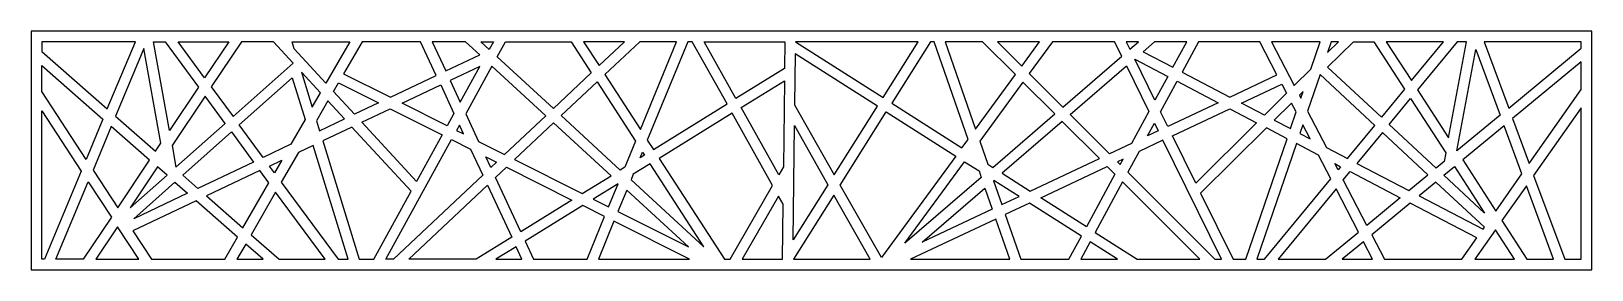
# Model space of a CAD drawing. Header units: millimetres. Extents: x 62 to 706, y 71 to 170.
import ezdxf

# ---------------------------------------------------------------- set-up
doc = ezdxf.new("R2010")
doc.units = ezdxf.units.MM
doc.layers.add('DEFAULT', color=1, linetype='Continuous')

msp = doc.modelspace()

# ---------------------------------------------------------------- linework, layer by layer
at = {"layer": 'DEFAULT'}
for points in [[(61.89, 71.36), (706.27, 71.36), (706.27, 169.96), (61.89, 169.96)], [(104.9, 165.63), (66.23, 165.63), (66.23, 161.52), (93.29, 137.81)], [(115.46, 123.73), (108.45, 162.87), (96.74, 134.8), (113.22, 120.37)], [(112.36, 165.63), (117.14, 165.63), (130.92, 146.87), (118.94, 128.93)], [(143.45, 165.63), (133.49, 150.71), (122.52, 165.63)], [(161.9, 165.63), (148.67, 165.63), (136.22, 146.99), (145.23, 134.72), (170.03, 156.79)], [(169.61, 165.63), (193.48, 165.63), (183.61, 148.43), (170.53, 162.65)], [(222.63, 165.63), (198.48, 165.63), (190.89, 152.4), (210.21, 142.69), (229.13, 151.67)], [(241.15, 165.63), (227.41, 165.63), (233.05, 153.52), (247.07, 160.17)], [(252.75, 165.63), (251.01, 162.45), (247.55, 165.63)], [(284.8, 165.63), (293.15, 152.72), (277.55, 138.01), (254.29, 159.42), (257.7, 165.63)], [(289.97, 165.63), (296.36, 155.74), (306.84, 165.63)], [(313.16, 165.63), (298.75, 152.04), (313.43, 129.33), (328.34, 165.63)], [(318.78, 121.05), (349.19, 139.89), (334.78, 165.63), (333.03, 165.63), (316.29, 124.9)], [(373.04, 165.63), (372.92, 154.59), (352.88, 142.17), (339.75, 165.63)], [(377.51, 165.63), (413.61, 142.61), (428.1, 165.63)], [(417.26, 140.28), (446.2, 121.83), (448.71, 125.26), (434.68, 165.63), (433.22, 165.63)], [(468.3, 152.03), (454.74, 165.63), (439.27, 165.63), (451.82, 129.51)], [(470.89, 155.57), (478.25, 165.63), (460.86, 165.63)], [(487.83, 138.6), (512.17, 159.61), (509.22, 165.63), (483.63, 165.63), (473.99, 152.47)], [(514.05, 165.63), (515.56, 162.54), (519.14, 165.63)], [(525.77, 165.63), (520.99, 161.5), (533.29, 155.07), (539.01, 165.63)], [(537.14, 153.06), (556.87, 142.75), (576.27, 151.9), (569.16, 165.63), (543.94, 165.63)], [(590.25, 154.29), (594.13, 165.63), (574.04, 165.63), (583.43, 147.51)], [(619.38, 134.4), (597.17, 155.04), (607.84, 165.63), (616.26, 165.63), (628.93, 146.01)], [(597.18, 161.16), (601.69, 165.63), (598.71, 165.63)], [(645.07, 165.63), (621.42, 165.63), (631.82, 149.52)], [(634.29, 145.7), (647.1, 125.87), (654.55, 165.63), (650.68, 165.63)], [(650.52, 120.58), (658.37, 162.45), (668.44, 135.22), (650.59, 120.47)], [(701.94, 162.89), (701.94, 165.63), (661.82, 165.63), (671.99, 138.15)], [(66.23, 155.76), (91.53, 133.59), (84.58, 116.93), (66.23, 144.99)], [(234.88, 149.59), (239.04, 140.68), (247.13, 155.4)], [(246.64, 124.37), (257.36, 118.97), (274.38, 135.02), (252.14, 155.51), (241.31, 135.81)], [(377.1, 139.59), (393.49, 110.67), (411.3, 138.94), (377.32, 160.6)], [(514.14, 155.58), (523.38, 136.75), (516.24, 123.57), (507.12, 119.26), (490.9, 135.52)], [(517.6, 158.37), (531.23, 151.26), (525.91, 141.43)], [(701.94, 157.27), (673.58, 133.84), (680.45, 115.28), (701.94, 145.86)], [(147.81, 131.21), (169.69, 150.68), (175, 133.44), (169.12, 123.21), (157.68, 117.78)], [(177.95, 138.59), (181.34, 144.49), (173.5, 153.02)], [(186.69, 145.09), (188.73, 148.64), (205.24, 140.33), (195.37, 135.65)], [(280.74, 135.06), (295.54, 149.02), (311.42, 124.45), (307.04, 113.78), (305.14, 112.6)], [(372.49, 113.93), (370.56, 110.58), (355, 138.38), (372.87, 149.45)], [(453.55, 124.54), (456.85, 115.04), (458.98, 113.68), (484.54, 135.75), (471.4, 148.92)], [(528.25, 136.65), (535.07, 149.25), (551.95, 140.42), (531.21, 130.63)], [(596.68, 121.95), (605.39, 117.39), (616.62, 131.04), (594.06, 152.01), (588.91, 136.93)], [(133.65, 143.16), (120.04, 122.78), (121.66, 113.73), (141.98, 131.82)], [(215.12, 140.22), (230.97, 147.74), (236.45, 135.97), (233.66, 130.89)], [(571.12, 135.3), (561.7, 140.23), (578.27, 148.05), (580.2, 144.31)], [(586.15, 142.26), (587.1, 145.05), (585.52, 143.48)], [(642, 113.38), (622.56, 131.44), (631.4, 142.19), (645.94, 119.68), (645.26, 116.07)], [(66.23, 137.07), (82.56, 112.1), (67.37, 75.69), (66.23, 75.69)], [(184.42, 141.14), (179.7, 132.92), (180.97, 128.82), (191.26, 133.71)], [(210.15, 137.86), (231.57, 127.09), (220.97, 107.81), (198.44, 132.31)], [(350.5, 75.69), (368.04, 106.2), (351.31, 136.1), (321.13, 117.41), (348.1, 75.69)], [(412.93, 76.38), (395.92, 106.38), (414.95, 136.61), (443.63, 118.33)], [(556.78, 137.91), (567.89, 132.1), (542.73, 107.14), (533.12, 126.74)], [(584.21, 136.58), (582.29, 140.28), (575.15, 133.2), (581.86, 129.69)], [(695.09, 75.69), (701.94, 75.69), (701.94, 138.32), (682.27, 110.34)], [(94.97, 130.58), (87.45, 112.55), (97.61, 97.01), (110.79, 116.73)], [(203.31, 75.69), (218.76, 103.81), (194.34, 130.36), (182.26, 124.64), (197.35, 75.69)], [(237.53, 128.94), (240.39, 127.51), (238.72, 131.1)], [(289.41, 102.86), (301.31, 110.23), (277.58, 132.08), (261.48, 116.9)], [(377.01, 130.96), (390.87, 106.5), (376.5, 83.68)], [(487.61, 132.68), (462.8, 111.25), (474.43, 103.83), (502.96, 117.3)], [(525.72, 131.97), (527.28, 128.78), (522.86, 126.69)], [(571.92, 129.99), (544.74, 103.03), (558.15, 75.69), (563.43, 75.69), (580.44, 125.54)], [(586.97, 131.25), (585.75, 127.66), (589.98, 125.45)], [(677.42, 110.97), (670.04, 130.92), (652.96, 116.8), (666.64, 95.62)], [(144.56, 128.32), (153.69, 115.89), (130.75, 105.01), (124.51, 110.47)], [(188.61, 75.69), (192.82, 75.69), (178.3, 122.76), (172.21, 119.87), (165.16, 107.6)], [(211.46, 75.69), (208.26, 75.69), (235.44, 125.14), (243.34, 121.17), (248.33, 110.46)], [(529.19, 124.89), (519.37, 120.25), (514.72, 111.65), (550.59, 75.69), (553.32, 75.69)], [(598.5, 109.01), (593.46, 118.74), (584.33, 123.51), (568.01, 75.69), (571.09, 75.69)], [(630.79, 104.12), (638.63, 110.59), (619.8, 128.08), (609.32, 115.34)], [(160.3, 114.22), (165.34, 116.61), (162.36, 111.42)], [(249.59, 118.03), (254, 115.81), (251.66, 113.59)], [(314.29, 120.01), (315.09, 118.77), (313.32, 117.67)], [(422.64, 82.3), (447.3, 115.99), (453.25, 112.2), (454.17, 109.53)], [(512.75, 117.12), (510.37, 116), (511.52, 114.85)], [(114.08, 113.85), (102.76, 96.91), (117.96, 110.44)], [(134.3, 101.89), (149.33, 88.73), (160, 107.31), (156.31, 112.33)], [(253.59, 109.45), (258.13, 113.73), (285.08, 100.18), (264, 87.11)], [(339.58, 80.88), (317.45, 115.12), (310.51, 110.83), (309.56, 108.52)], [(478.75, 101.08), (506.21, 114.04), (509.37, 110.87), (497.57, 89.08)], [(601.5, 112.66), (600.16, 115.24), (602.58, 113.97)], [(603.67, 108.47), (606.5, 111.92), (627.17, 101.12), (613.38, 89.73)], [(662.03, 94.76), (645.2, 110.4), (649.59, 114.02)], [(83.37, 75.69), (72.07, 75.69), (85.43, 107.71), (95, 93.09)], [(126.48, 102.98), (104.28, 92.45), (121.25, 107.56)], [(164.22, 75.69), (183.23, 75.69), (162.8, 103.49), (152.66, 85.82)], [(245.56, 75.69), (217.78, 75.69), (250.26, 106.32), (260.28, 84.82)], [(304.23, 106.93), (293.95, 100.57), (300.3, 97.38)], [(333.27, 80.8), (307.81, 104.24), (304.18, 95.42)], [(429.82, 82.77), (455.7, 105.12), (458.73, 96.42)], [(459.24, 108.17), (462.67, 98.28), (469.8, 101.64), (459.37, 108.29)], [(512.56, 107.67), (501.23, 86.74), (518.57, 75.69), (544.46, 75.69)], [(600.67, 104.83), (576.71, 75.69), (596.38, 75.69), (609.96, 86.91)], [(634.96, 101.94), (661.38, 88.14), (661.94, 88.93), (641.83, 107.61)], [(669.18, 91.69), (679.51, 75.69), (690.47, 75.69), (679.25, 106.02)], [(141.84, 75.69), (147.13, 84.9), (130.03, 99.87), (103.86, 87.46), (111.56, 75.69)], [(289.63, 97.89), (265.84, 83.16), (269.32, 75.69), (291.39, 75.69), (298.65, 93.36)], [(355.5, 75.69), (372.08, 75.69), (372.32, 98.55), (370.51, 101.79)], [(376.6, 75.69), (408.33, 75.69), (393.3, 102.22)], [(490.32, 75.69), (495.5, 85.26), (474.12, 98.89), (464.1, 94.16), (470.52, 75.69)], [(615.42, 85.79), (620.65, 75.69), (652.64, 75.69), (658.87, 84.56), (631.34, 98.94)], [(333.77, 75.69), (302.53, 91.4), (296.08, 75.69)], [(424.98, 75.69), (465.93, 75.69), (460.16, 92.3)], [(88.59, 75.69), (106.38, 75.69), (97.58, 89.15)], [(674.35, 75.69), (666.49, 87.86), (657.94, 75.69)], [(146.84, 75.69), (157.64, 75.69), (150.45, 81.98)], [(253.79, 75.69), (264.54, 75.69), (262.13, 80.86)], [(495.25, 75.69), (510.5, 75.69), (499.16, 82.92)], [(603.19, 75.69), (615.77, 75.69), (612, 82.97)]]:
    msp.add_lwpolyline(points, close=True, dxfattribs=at)

doc.saveas('drawing.dxf')
